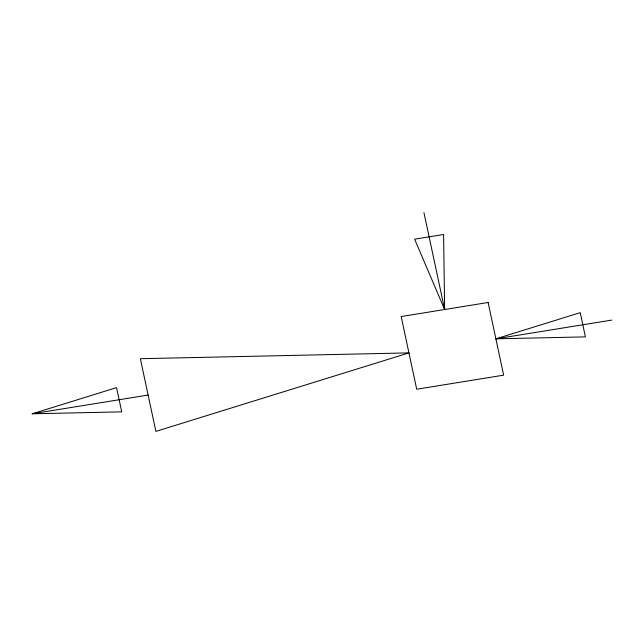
<?xml version="1.0" encoding="UTF-8"?>
<svg xmlns="http://www.w3.org/2000/svg" width="644" height="644" viewBox="0 0 644 644"><rect width="100%" height="100%" fill="white"/><g stroke="black" fill="none" stroke-linecap="round" stroke-linejoin="round"><path stroke-width="0.97" d="M32.2 413.794L116.548 387.624L121.732 411.846L32.2 413.794L148.12 395.054M495.88 338.833L580.228 312.662L585.412 336.884L495.88 338.833L611.8 320.092M444.642 309.514L414.623 239.182L443.603 234.497L444.642 309.514L423.937 212.609M408.94 352.888L155.888 431.391L140.352 358.708L408.94 352.888M488.112 302.487L401.172 316.542L416.708 389.226L503.648 375.17L488.112 302.487"/></g></svg>
